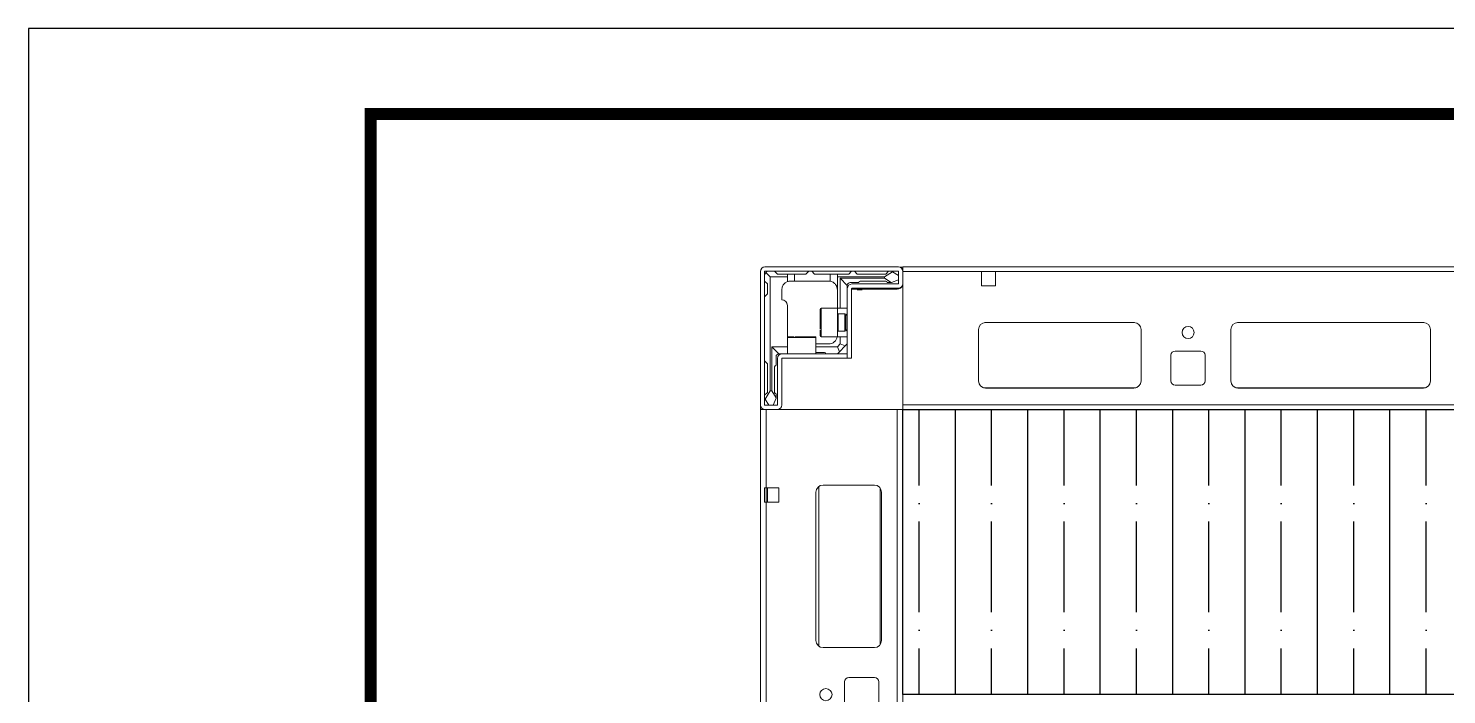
# Model space of a CAD drawing. Header units: millimetres. Extents: x -174 to 283928, y 1291 to 21053.
# Drawn here: x 8955.2 to 9452.5, y 20819.2 to 21052.8 of the extents above; entities that cross this region are included whole.
import ezdxf

# ---------------------------------------------------------------- set-up
doc = ezdxf.new("R2010")
doc.units = ezdxf.units.MM
doc.layers.add('0_Рамка', color=7, linetype='Continuous')
doc.styles.add('СПДС', font='isocpeur.ttf', dxfattribs={"width": 0.8, "height": 2.5})

# ---------------------------------------------------------------- blocks, each defined once
blk = doc.blocks.new('*U198')
at = {"color": 0, "linetype": 'Continuous', "lineweight": 0}
for p, q in [((0, 2198.4), (0, 50)), ((0, 2150), (2, 2150)), ((2, 2150), (2, 2122.5)), ((2, 2150), (2, 50)), ((2, 2150), (48, 2150)), ((48, 2150), (48, 50)), ((48, 2150), (50, 2150)), ((50, 2150), (50, 1.6)), ((1.5, 2122.5), (2, 2122.5)), ((1.5, 2117.5), (1.5, 2122.5)), ((6.5, 2122.5), (2, 2122.5)), ((2.5, 2122.5), (2.5, 2117.5)), ((6.5, 2117.5), (6.5, 2122.5)), ((19.5, 2121), (19.5, 2069)), ((20.5, 2123), (20.5, 2067)), ((40, 2123.5), (22, 2123.5)), ((42, 2122.5), (42, 2067.5)), ((42.5, 2069), (42.5, 2121)), ((2, 2117.5), (1.5, 2117.5)), ((2, 2117.5), (6.5, 2117.5)), ((22, 2066.5), (40, 2066.5)), ((29.5, 2054.5), (29.5, 2045.5)), ((40, 2056), (31, 2056)), ((41.5, 2045.5), (41.5, 2054.5))]:
    blk.add_line(p, q, dxfattribs=at)
at = {"color": 0, "linetype": 'Continuous', "lineweight": 15}
for p, q in [((0, 2198.4), (0, 2151.6)), ((1.5, 2198.4), (1.5, 2151.6)), ((48.4, 2200), (1.6, 2200)), ((48.4, 2198.5), (1.6, 2198.5)), ((5, 2198.5), (6, 2197.5)), ((17, 2198.5), (16, 2197.5)), ((19, 2197.5), (18, 2198.5)), ((31, 2197.5), (32, 2198.5)), ((33, 2198.5), (34, 2197.5)), ((44, 2197.5), (45, 2198.5)), ((46.37, 2198.28), (46, 2198.5)), ((48.5, 2194.1), (48.5, 2198.4)), ((50, 2199.92), (48.89, 2199.92)), ((950, 2200), (50, 2200)), ((50, 2200), (50, 2198.4)), ((50, 2198.4), (50, 2199.92)), ((50, 2198.4), (77.5, 2198.4)), ((50, 2198.4), (50, 2150)), ((50, 2194.1), (50, 2198.4)), ((82.5, 2198.4), (77.5, 2198.4)), ((77.5, 2198.4), (77.5, 2193.4)), ((82.5, 2198.4), (950, 2198.4)), ((82.5, 2193.4), (82.5, 2198.4)), ((2.5, 2194), (1.5, 2195)), ((1.94, 2198.06), (3.5, 2196.5)), ((2.5, 2190.5), (2.5, 2194)), ((3.5, 2196.5), (3.5, 2176.42)), ((9.5, 2196.5), (3.5, 2196.5)), ((6, 2197.5), (9.5, 2197.5)), ((9.5, 2197.5), (9.5, 2196.5)), ((9.5, 2197.5), (12, 2197.5)), ((9.5, 2194.83), (9.5, 2196.5)), ((12, 2195), (10.5, 2195)), ((12, 2197.5), (12, 2195)), ((16, 2197.5), (12, 2197.5)), ((24, 2195), (12, 2195)), ((24.5, 2197.5), (19, 2197.5)), ((24.5, 2194.96), (24.5, 2197.5)), ((24.5, 2197.5), (27, 2197.5)), ((27, 2196.5), (27, 2197.5)), ((31, 2197.5), (27, 2197.5)), ((27, 2185.5), (27, 2196.5)), ((43.5, 2196.5), (27, 2196.5)), ((28, 2185.5), (28, 2196)), ((28, 2196), (43.5, 2196)), ((30.5, 2193.5), (28, 2196)), ((30.5, 2192.4), (30.5, 2193.5)), ((34.5, 2194.5), (31.5, 2194.5)), ((32.1, 2194), (48.4, 2194)), ((34, 2197.5), (44, 2197.5)), ((44, 2195), (35, 2195)), ((46.37, 2198.28), (43.5, 2196.5)), ((43.5, 2196.5), (43.5, 2196)), ((43.5, 2196), (45.92, 2194.5)), ((44.5, 2194.5), (45.92, 2194.5)), ((45.92, 2194.5), (46, 2194.5)), ((46, 2194.5), (48.5, 2195.5)), ((48.5, 2197), (46.37, 2198.28)), ((77.5, 2193.4), (82.5, 2193.4)), ((1.5, 2189.5), (2.5, 2190.5)), ((7.5, 2192), (7.5, 2188.5)), ((30.5, 2168), (30.5, 2192.4)), ((32, 2192.4), (32, 2168)), ((32, 2192.17), (48, 2192.17)), ((32.1, 2192.5), (48.4, 2192.5)), ((34, 2192), (35.7, 2192)), ((9.5, 2176.42), (9.5, 2186.5)), ((27, 2185.5), (21.3, 2185.5)), ((21.3, 2185.5), (21.3, 2175.5)), ((30.5, 2185.5), (27, 2185.5)), ((27, 2175.5), (27, 2185.5)), ((29.61, 2183.5), (27.25, 2183.5)), ((27.25, 2183.5), (27.25, 2179)), ((30, 2182.95), (29.61, 2183.5)), ((29.61, 2177.5), (29.61, 2183.5)), ((30.39, 2183.5), (30, 2182.95)), ((30.5, 2183.5), (30.39, 2183.5)), ((30.39, 2177.5), (30.39, 2183.5)), ((27.25, 2179), (27.25, 2177.5)), ((30, 2182.62), (30, 2182.95)), ((30, 2178.05), (30, 2182.62)), ((78.78, 2180.49), (131.22, 2180.49)), ((131, 2180.5), (79, 2180.5)), ((167.28, 2180.49), (232.72, 2180.49)), ((167.5, 2180.5), (232.5, 2180.5)), ((3.5, 2176.42), (3.5, 2156.5)), ((9.5, 2176.42), (9.5, 2176)), ((9.5, 2175.2), (9.5, 2169.5)), ((19.5, 2175.2), (9.5, 2175.2)), ((19.5, 2169.5), (19.5, 2175.2)), ((21.3, 2175.5), (27, 2175.5)), ((27, 2175.5), (30.5, 2175.5)), ((27.25, 2177.5), (29.61, 2177.5)), ((28, 2173), (28, 2175.5)), ((29.61, 2177.5), (30, 2178.05)), ((30, 2178.05), (30.39, 2177.5)), ((30.39, 2177.5), (30.5, 2177.5)), ((76.5, 2178), (76.5, 2160)), ((133.5, 2160), (133.5, 2178)), ((165, 2160), (165, 2178)), ((235, 2178), (235, 2160)), ((4, 2172), (9.5, 2172)), ((4, 2156.5), (4, 2172)), ((6.5, 2169.5), (4, 2172)), ((5.5, 2168.5), (5.5, 2165.5)), ((7.6, 2169.5), (6.5, 2169.5)), ((7.6, 2169.5), (30.49, 2169.5)), ((24, 2173), (19.5, 2173)), ((19.5, 2172), (27, 2172)), ((22.5, 2170), (19.5, 2170)), ((27, 2172), (28, 2173)), ((27, 2172), (27.73, 2170.23)), ((27.73, 2170.23), (27, 2169.5)), ((27.73, 2170.23), (29.77, 2172.27)), ((29.77, 2172.27), (28, 2173)), ((30.5, 2173), (29.77, 2172.27)), ((30.49, 2168), (30.49, 2169.5)), ((144, 2160), (144, 2169)), ((145.5, 2170.5), (154.5, 2170.5)), ((156, 2169), (156, 2160)), ((2.5, 2166), (1.5, 2167)), ((2.5, 2156), (2.5, 2166)), ((5, 2165), (5, 2156)), ((6, 2151.6), (6, 2167.9)), ((7.5, 2151.6), (7.5, 2167.9)), ((30.49, 2168), (7.6, 2168)), ((30.5, 2168), (32, 2168)), ((1.5, 2155), (2.5, 2156)), ((1.5, 2154), (1.72, 2153.63)), ((3.5, 2156.5), (1.72, 2153.63)), ((1.72, 2153.63), (3, 2151.5)), ((4, 2156.5), (3.5, 2156.5)), ((5.5, 2154.08), (4, 2156.5)), ((4.5, 2151.5), (5.5, 2154)), ((5.5, 2154.08), (5.5, 2155.5)), ((5.5, 2154), (5.5, 2154.08)), ((131.7, 2157.6), (78.3, 2157.6)), ((79, 2157.5), (131, 2157.5)), ((154.5, 2158.5), (145.5, 2158.5)), ((233.2, 2157.6), (166.8, 2157.6)), ((232.5, 2157.5), (167.5, 2157.5)), ((0, 2150), (999.92, 2150)), ((1.6, 2151.5), (5.9, 2151.5)), ((1.6, 2150), (5.9, 2150)), ((950, 2151.6), (50, 2151.6))]:
    blk.add_line(p, q, dxfattribs=at)
at = {"color": 0, "linetype": 'Continuous', "lineweight": 15, "flags": 128}
blk.add_lwpolyline([(9.56, 2175.38), (9.56, 2175.41), (9.5, 2176)], dxfattribs=at)
at = {"color": 0, "linetype": 'Continuous', "lineweight": 15}
blk.add_circle((150, 2177), 2.12, dxfattribs=at)
at = {"color": 0, "linetype": 'Continuous', "lineweight": 0}
blk.add_circle((23, 2050), 2.13, dxfattribs=at)
at = {"color": 0, "linetype": 'Continuous', "lineweight": 15}
for centre, radius, start, end in [((1.6, 2198.4), 1.6, 90, 180), ((1.6, 2198.4), 0.1, 90, 180), ((3, 2197), 1.5, 90, 135), ((48.4, 2198.4), 1.6, 0, 90), ((48.4, 2198.4), 0.1, 0, 90), ((3, 2197), 1.5, 135, 180), ((10.5, 2192), 3, 109.4712, 180), ((24, 2192), 3, 80.4059, 90), ((31.5, 2193.5), 1, 90, 180), ((32.1, 2192.4), 1.6, 90, 180), ((35, 2194.5), 0.5, 90, 180), ((44, 2194.5), 0.5, 0, 90), ((48, 2194.17), 2, 270, 340.5873), ((48.4, 2194.1), 1.6, 270, 0), ((48.4, 2194.1), 0.1, 270, 0), ((7.5, 2186.5), 2, 0, 90), ((32.1, 2192.4), 0.1, 90, 180), ((21.3, 2185.2), 0.3, 90, 180), ((27.25, 2183.75), 0.25, 180, 270), ((79, 2178), 2.5, 90, 180), ((131, 2178), 2.5, 0, 90), ((167.5, 2178), 2.5, 90, 180), ((232.5, 2178), 2.5, 0, 90), ((9.8, 2175.2), 0.3, 90, 180), ((19.2, 2175.2), 0.3, 0, 90), ((21.3, 2175.8), 0.3, 180, 270), ((24, 2176), 3, 270, 350.4059), ((27.25, 2177.25), 0.25, 90, 180), ((6.5, 2168.5), 1, 90, 180), ((7.6, 2167.9), 1.6, 90, 180), ((22.5, 2169.5), 0.5, 0, 90), ((145.5, 2169), 1.5, 90, 180), ((154.5, 2169), 1.5, 0, 90), ((5.5, 2165), 0.5, 90, 180), ((7.6, 2167.9), 0.1, 90, 180), ((79, 2160), 2.5, 180, 270), ((131, 2160), 2.5, 270, 0), ((145.5, 2160), 1.5, 180, 270), ((154.5, 2160), 1.5, 270, 0), ((167.5, 2160), 2.5, 180, 270), ((232.5, 2160), 2.5, 270, 0), ((5.5, 2156), 0.5, 180, 270), ((1.6, 2151.6), 1.6, 180, 270), ((1.6, 2151.6), 0.1, 180, 270), ((5.9, 2151.6), 0.1, 270, 0), ((5.9, 2151.6), 1.6, 270, 0)]:
    blk.add_arc(centre, radius, start, end, dxfattribs=at)
at = {"color": 0, "linetype": 'Continuous', "lineweight": 0}
for centre, radius, start, end in [((22, 2121), 2.5, 90, 180), ((40, 2121), 2.5, 0, 90), ((22, 2069), 2.5, 180, 270), ((40, 2069), 2.5, 270, 0), ((31, 2054.5), 1.5, 90, 180), ((40, 2054.5), 1.5, 0, 90)]:
    blk.add_arc(centre, radius, start, end, dxfattribs=at)
at = {"color": 0, "linetype": 'Continuous', "lineweight": 15}
for points, knots in [([(9.5, 2194.83), (9.53, 2194.84), (9.58, 2194.86), (9.96, 2194.97), (10.33, 2194.99), (10.5, 2195)], [0, 0, 0, 0, 0.355487, 0.710372, 1, 1, 1, 1]), ([(24.5, 2194.96), (24.75, 2194.9), (25.24, 2194.78), (25.94, 2194.33), (26.61, 2193.61), (26.94, 2192.77), (27, 2192.19), (27, 2192), (27, 2192)], [0, 0, 0, 0, 0.151472, 0.302029, 0.529853, 0.843574, 0.997803, 1, 1, 1, 1]), ([(21, 2185.19), (21, 2185.19), (21, 2185.19), (21, 2184.66), (21, 2183.67), (21, 2182.63), (21, 2181.72), (21, 2180.77), (21, 2179.53), (21, 2178.69), (21, 2178.15)], [0, 0, 0, 0, 0.094203, 0.269199, 0.444194, 0.538397, 0.634599, 0.730801, 0.825005, 1, 1, 1, 1]), ([(11.8, 2175.5), (11.73, 2175.5), (11.15, 2175.5), (10.35, 2175.5), (9.81, 2175.5), (9.81, 2175.5), (9.81, 2175.5)], [0, 0, 0, 0, 0.055082, 0.427343, 0.799605, 1, 1, 1, 1]), ([(19.19, 2175.5), (19.19, 2175.5), (19.19, 2175.5), (18.66, 2175.5), (17.67, 2175.5), (16.63, 2175.5), (15.72, 2175.5), (14.77, 2175.5), (13.53, 2175.5), (12.69, 2175.5), (12.15, 2175.5)], [0, 0, 0, 0, 0.094203, 0.269199, 0.444194, 0.538397, 0.634599, 0.730801, 0.825005, 1, 1, 1, 1]), ([(21, 2177.8), (21, 2177.73), (21, 2177.15), (21, 2176.35), (21, 2175.81), (21, 2175.81), (21, 2175.81)], [0, 0, 0, 0, 0.055082, 0.427343, 0.799605, 1, 1, 1, 1])]:
    blk.add_open_spline(points, degree=3, knots=knots, dxfattribs=at)
blk = doc.blocks.new('*U200')
blk.add_wipeout([(0, 30), (900, 30), (900, -70), (0, -70)])
at = {"true_color": 0x2776bb}
h = blk.add_hatch(dxfattribs=at)
h.set_pattern_fill('ANSI35', color=152, scale=4, angle=45)
h.set_pattern_definition([(90, (-6086.77, 1366.27), (-25.4, 0), []), (90, (-6074.07, 1378.97), (-25.4, 0), [31.75, -6.35, 0, -6.35])])
h.paths.add_polyline_path([(900, -70), (900, 30), (0, 30), (0, -70)])
blk.add_lwpolyline([(0, 30), (900, 30), (900, -70), (0, -70), (0, 30)])
blk = doc.blocks.new('*U202')
at = {"layer": '0_Рамка', "const_width": 0.7}
blk.add_lwpolyline([(20, 5), (589, 5), (589, 415), (20, 415)], close=True, dxfattribs=at)
at = {"layer": 'Defpoints'}
blk.add_lwpolyline([(0, 0), (594, 0), (594, 420), (0, 420)], close=True, dxfattribs=at)
at = {"layer": '0_Рамка', "style": 'СПДС', "width": 0.8}
blk.add_attdef('ФОРМАТ', (571, 1.5), '', height=2.5, dxfattribs=at)

msp = doc.modelspace()

# ---------------------------------------------------------------- block references
msp.add_blockref('*U198', (9211.853, 18769.172))

# ---------------------------------------------------------------- next in the draw order: block references
msp.add_blockref('*U200', (9261.853, 20889.172))

# ---------------------------------------------------------------- next in the draw order: block references
at = {"layer": '0_Рамка', "xscale": 6, "yscale": 6, "zscale": 6}
msp.add_blockref('*U202', (8955.164, 18532.812), dxfattribs=at)

doc.saveas('drawing.dxf')
